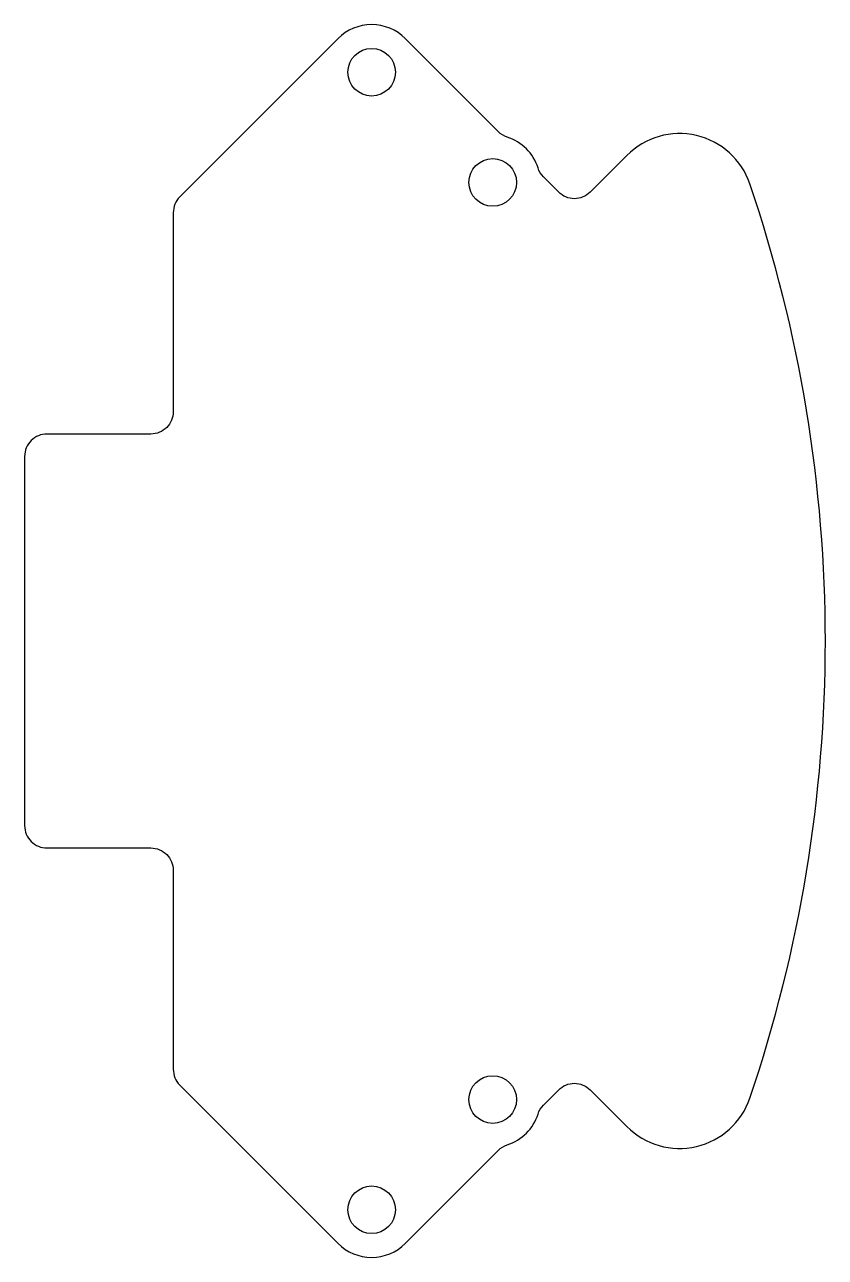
# Model space of a CAD drawing. Header units: millimetres. Extents: x -30 to 23.9, y -41.4 to 41.4.
import ezdxf

# ---------------------------------------------------------------- set-up
doc = ezdxf.new("R2010")
doc.units = ezdxf.units.MM
doc.layers.get('0').update_dxf_attribs({"linetype": 'CONTINUOUS'})

msp = doc.modelspace()

# ---------------------------------------------------------------- linework, layer by layer
msp.add_lwpolyline([(-8.913, 40.503), (-19.561, 29.855, 0.198912), (-20, 28.794), (-20, 15.416, -0.414214), (-21.5, 13.916), (-28.5, 13.916, 0.414214), (-30, 12.416), (-30, -12.416, 0.414214), (-28.5, -13.916), (-21.5, -13.916, -0.414214), (-20, -15.416), (-20, -28.794, 0.198912), (-19.561, -29.855), (-8.913, -40.503, 0.414214), (-4.387, -40.503), (1.869, -34.247, -0.119488), (2.473, -33.879, 0.242438), (4.545, -31.806, -0.119488), (4.913, -31.203), (5.937, -30.179, -0.414214), (8.058, -30.179), (10.533, -32.654, 0.555627), (18.803, -30.728, 0.165272), (18.803, 30.728, 0.555627), (10.533, 32.654), (8.058, 30.179, -0.414214), (5.937, 30.179), (4.913, 31.203, -0.119488), (4.545, 31.806, 0.242438), (2.473, 33.879, -0.119488), (1.869, 34.247), (-4.387, 40.503, 0.414214)], format="xyb", close=True)
for centre in [(-6.65, 38.24), (1.497, 30.831), (1.497, -30.831), (-6.65, -38.24)]:
    msp.add_circle(centre, 1.6)

doc.saveas('drawing.dxf')
